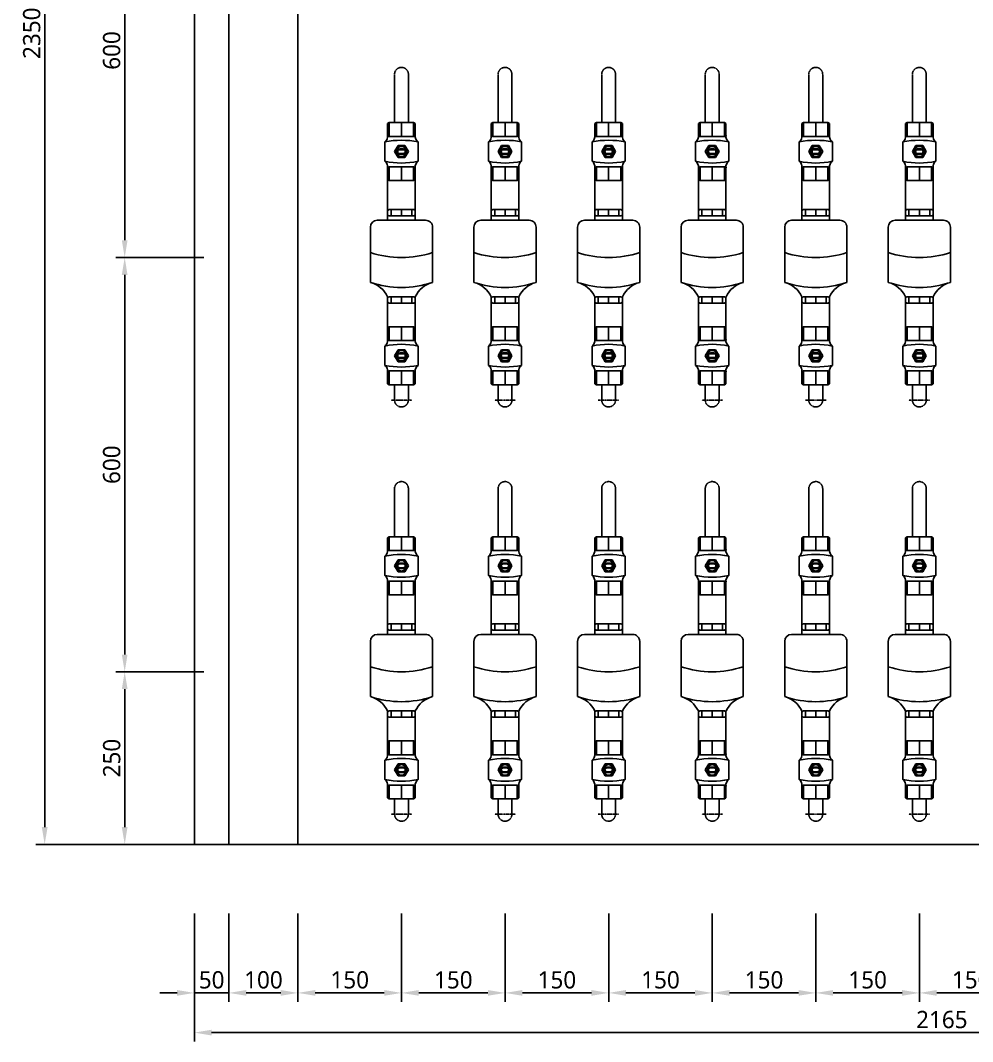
# Model space of a CAD drawing. Header units: millimetres. Extents: x -9013 to 516, y -36629 to 6082.
# Drawn here: x -5500 to -4121, y -36629 to -35150 of the extents above; entities that cross this region are included whole.
import ezdxf

# ---------------------------------------------------------------- set-up
doc = ezdxf.new("R2010")
doc.units = ezdxf.units.MM
doc.header["$LTSCALE"] = 0.05
for name, pattern in [('CENTER', [50.8, 31.75, -6.35, 6.35, -6.35]), ('CENTER2', [28.575, 19.05, -3.175, 3.175, -3.175]), ('DASHDOT', [0.618421, 0.309211, -0.154605, 0, -0.154605])]:
    doc.linetypes.add(name, pattern=pattern)
doc.layers.get('0').update_dxf_attribs({"lineweight": 18})
doc.layers.get('Defpoints').update_dxf_attribs({"color": 140, "lineweight": 18})
for name, color, linetype in [('1CO', 4, 'Continuous'), ('2CONC', 4, 'Continuous'), ('HVAL___2CO', 7, 'Continuous'), ('HWAT__3CO', 1, 'Continuous'), ('HWAT___1DD', 4, 'DASHDOT'), ('HWAT___5CS', 3, 'CENTER2')]:
    doc.layers.add(name, color=color, linetype=linetype)
doc.layers.add('G-Anno-Std-Cntr', color=1, linetype='CENTER2', lineweight=18)
doc.styles.add('trebuchet_MS', font='trebuc.ttf')
doc.dimstyles.new('MGP', dxfattribs={"dimtxt": 2.5, "dimasz": 2.5, "dimexe": 1.25, "dimexo": 0.625, "dimtad": 1, "dimdec": 0, "dimtxsty": 'trebuchet_MS', "dimcen": 2.5, "dimclrt": 7, "dimadec": 0, "dimazin": 0, "dimtfac": 1, "dimtdec": 0, "dimtmove": 0, "dimatfit": 3, "dimfxl": 1.148294, "dimfxlon": 1, "dimarcsym": 2})

# ---------------------------------------------------------------- blocks, each defined once
blk = doc.blocks.new('*D726')
at = {"color": 0, "lineweight": -2, "transparency": 16777216}
for p, q in [((-5247.8, -36501.3), (-5247.8, -36629.1)), ((-3082.8, -36501.3), (-3082.8, -36629.1)), ((-5222.8, -36616.1), (-3107.8, -36616.1))]:
    blk.add_line(p, q, dxfattribs=at)
at = {"color": 0, "transparency": 16777216}
for points in [[(-5222.8, -36611.9), (-5222.8, -36620.3), (-5247.8, -36616.1)], [(-3107.8, -36611.9), (-3107.8, -36620.3), (-3082.8, -36616.1)]]:
    blk.add_solid(points, dxfattribs=at)
at = {"layer": 'Defpoints', "color": 0, "transparency": 16777216}
for p in [(-3082.8, -36284.1), (-5247.8, -36304.6), (-3082.8, -36616.1)]:
    blk.add_point(p, dxfattribs=at)
at = {"color": 7, "transparency": 16777216, "insert": (-4165.3, -36597.3), "char_height": 25, "attachment_point": 5, "style": 'trebuchet_MS'}
blk.add_mtext('2165', dxfattribs=at)
blk = doc.blocks.new('*D727')
at = {"color": 0, "lineweight": -2, "transparency": 16777216}
for p, q in [((-5349.8, -33993.4), (-5477.6, -33993.4)), ((-5464.6, -34018.4), (-5464.6, -36318.4)), ((-5349.8, -36343.4), (-5477.6, -36343.4))]:
    blk.add_line(p, q, dxfattribs=at)
at = {"color": 0, "transparency": 16777216}
for points in [[(-5468.8, -34018.4), (-5460.4, -34018.4), (-5464.6, -33993.4)], [(-5468.8, -36318.4), (-5460.4, -36318.4), (-5464.6, -36343.4)]]:
    blk.add_solid(points, dxfattribs=at)
at = {"layer": 'Defpoints', "color": 0, "transparency": 16777216}
for p in [(-5097.8, -33993.4), (-5464.6, -36343.4), (-5097.8, -36343.4)]:
    blk.add_point(p, dxfattribs=at)
at = {"color": 7, "transparency": 16777216, "insert": (-5483.3, -35168.4), "char_height": 25, "attachment_point": 5, "rotation": 90, "style": 'trebuchet_MS'}
blk.add_mtext('2350', dxfattribs=at)
blk = doc.blocks.new('h-meter')
at = {"layer": 'HVAL___2CO'}
for p, q in [((-25.4, 45), (-105.4, 45)), ((-15.4, -35), (-15.4, 35)), ((-134.2, 20), (-135.4, 17.9)), ((-135.4, 17.9), (-135.4, -17.9)), ((-135.4, 15), (-126.2, 15)), ((-126.2, 20), (-134.2, 20)), ((-127.4, 20), (-126.2, 17.9)), ((-126.2, 17.9), (-126.2, -17.9)), ((-15.4, 20), (-1.2, 20)), ((-7.9, 20), (-9.1, 17.9)), ((-9.1, 17.9), (-9.1, -17.9)), ((0, 15), (-9.1, 15)), ((-1.2, 20), (0, 17.9)), ((0, 17.9), (0, -17.9)), ((-135.4, 0), (-126.2, 0)), ((0, 0), (-9.1, 0)), ((-135.4, -15), (-126.2, -15)), ((-134.2, -20), (-135.4, -17.9)), ((-126.2, -20), (-134.2, -20)), ((-127.4, -20), (-126.2, -17.9)), ((-15.4, -20), (-1.2, -20)), ((0, -15), (-9.1, -15)), ((-7.9, -20), (-9.1, -17.9)), ((-1.2, -20), (0, -17.9)), ((-105.4, -45), (-25.4, -45))]:
    blk.add_line(p, q, dxfattribs=at)
for centre, radius, start, end in [((-142.6, 54.8), 38.4, 295.1026, 345.2121), ((28.2, 0), 141, 161.3868, 198.6132), ((71.5, 0), 141, 161.3868, 198.6132), ((-25.4, 35), 10, 0, 90), ((-142.6, -54.8), 38.4, 14.7879, 64.8974), ((-25.4, -35), 10, 270, 0)]:
    blk.add_arc(centre, radius, start, end, dxfattribs=at)
blk = doc.blocks.new('water meter v')
at = {"layer": 'HVAL___2CO'}
h = blk.add_hatch(color=256, dxfattribs=at)
h.paths.add_polyline_path([(-5839.1, 3714.4), (-5829.1, 3714.4), (-5824.1, 3705.7), (-5829.1, 3697), (-5839.1, 3697), (-5844.1, 3705.7)])
h.paths.add_polyline_path([(-5834.1, 3698.1, 1), (-5834.1, 3713.3, 1)], flags=16)
h.paths.add_polyline_path([(-5836.7, 3701.7), (-5831.5, 3701.7, 1), (-5831.5, 3709.7), (-5836.7, 3709.7, 1)], flags=0)
h.paths.add_polyline_path([(-5836.7, 3702.9), (-5831.5, 3702.9, 1), (-5831.5, 3708.5), (-5836.7, 3708.5, 1)], flags=0)
h = blk.add_hatch(color=256, dxfattribs=at)
h.paths.add_polyline_path([(-5836.7, 3701.7, -1), (-5836.7, 3709.7), (-5831.5, 3709.7, -1), (-5831.5, 3701.7)])
h.paths.add_polyline_path([(-5831.5, 3702.9, 1), (-5831.5, 3708.5), (-5836.7, 3708.5, 1), (-5836.7, 3702.9)], flags=16)
h = blk.add_hatch(color=256, dxfattribs=at)
h.paths.add_polyline_path([(-5839.1, 3401.4), (-5829.1, 3401.4), (-5824.1, 3410.1), (-5829.1, 3418.8), (-5839.1, 3418.8), (-5844.1, 3410.1)])
h.paths.add_polyline_path([(-5834.1, 3417.7, -1), (-5834.1, 3402.5, -1)], flags=16)
h.paths.add_polyline_path([(-5836.7, 3414.1), (-5831.5, 3414.1, -1), (-5831.5, 3406.1), (-5836.7, 3406.1, -1)], flags=0)
h.paths.add_polyline_path([(-5836.7, 3412.9), (-5831.5, 3412.9, -1), (-5831.5, 3407.3), (-5836.7, 3407.3, -1)], flags=0)
h = blk.add_hatch(color=256, dxfattribs=at)
h.paths.add_polyline_path([(-5836.7, 3414.1, 1), (-5836.7, 3406.1), (-5831.5, 3406.1, 1), (-5831.5, 3414.1)])
h.paths.add_polyline_path([(-5831.5, 3412.9, -1), (-5831.5, 3407.3), (-5836.7, 3407.3, -1), (-5836.7, 3412.9)], flags=16)
for p, q in [((-5851.7, 3747.7), (-5854.1, 3746.3)), ((-5854.1, 3746.3), (-5854.1, 3729.1)), ((-5816.5, 3747.7), (-5851.7, 3747.7)), ((-5851.7, 3727.7), (-5851.7, 3747.7)), ((-5834.1, 3727.7), (-5834.1, 3747.7)), ((-5816.5, 3747.7), (-5814.1, 3746.3)), ((-5816.5, 3727.7), (-5816.5, 3747.7)), ((-5814.1, 3746.3), (-5814.1, 3729.1)), ((-5851.7, 3727.7), (-5854.1, 3729.1)), ((-5851.7, 3727.7), (-5816.5, 3727.7)), ((-5816.5, 3727.7), (-5814.1, 3729.1)), ((-5858.1, 3719.7), (-5858.1, 3691.7)), ((-5839.1, 3714.4), (-5844.1, 3705.7)), ((-5829.1, 3714.4), (-5839.1, 3714.4)), ((-5824.1, 3705.7), (-5829.1, 3714.4)), ((-5810.1, 3719.7), (-5810.1, 3691.7)), ((-5844.1, 3705.7), (-5839.1, 3697)), ((-5836.7, 3709.7), (-5831.5, 3709.7)), ((-5836.7, 3708.5), (-5831.5, 3708.5)), ((-5831.5, 3702.9), (-5836.7, 3702.9)), ((-5831.5, 3701.7), (-5836.7, 3701.7)), ((-5829.1, 3697), (-5824.1, 3705.7)), ((-5851.7, 3683.7), (-5854.1, 3682.3)), ((-5851.7, 3683.7), (-5851.7, 3663.7)), ((-5851.7, 3683.7), (-5816.5, 3683.7)), ((-5839.1, 3697), (-5829.1, 3697)), ((-5834.1, 3683.7), (-5834.1, 3663.7)), ((-5816.5, 3683.7), (-5816.5, 3663.7)), ((-5816.5, 3683.7), (-5814.1, 3682.3)), ((-5854.1, 3665.1), (-5854.1, 3682.3)), ((-5814.1, 3665.1), (-5814.1, 3682.3)), ((-5851.7, 3663.7), (-5854.1, 3665.1)), ((-5816.5, 3663.7), (-5851.7, 3663.7)), ((-5816.5, 3663.7), (-5814.1, 3665.1)), ((-5851.7, 3452.1), (-5854.1, 3450.7)), ((-5854.1, 3450.7), (-5854.1, 3433.5)), ((-5816.5, 3452.1), (-5851.7, 3452.1)), ((-5851.7, 3432.1), (-5851.7, 3452.1)), ((-5834.1, 3432.1), (-5834.1, 3452.1)), ((-5816.5, 3452.1), (-5814.1, 3450.7)), ((-5816.5, 3432.1), (-5816.5, 3452.1)), ((-5814.1, 3450.7), (-5814.1, 3433.5)), ((-5851.7, 3432.1), (-5854.1, 3433.5)), ((-5851.7, 3432.1), (-5816.5, 3432.1)), ((-5816.5, 3432.1), (-5814.1, 3433.5)), ((-5858.1, 3396.1), (-5858.1, 3424.1)), ((-5844.1, 3410.1), (-5839.1, 3418.8)), ((-5839.1, 3418.8), (-5829.1, 3418.8)), ((-5829.1, 3418.8), (-5824.1, 3410.1)), ((-5810.1, 3396.1), (-5810.1, 3424.1)), ((-5839.1, 3401.4), (-5844.1, 3410.1)), ((-5831.5, 3414.1), (-5836.7, 3414.1)), ((-5831.5, 3412.9), (-5836.7, 3412.9)), ((-5836.7, 3407.3), (-5831.5, 3407.3)), ((-5836.7, 3406.1), (-5831.5, 3406.1)), ((-5824.1, 3410.1), (-5829.1, 3401.4)), ((-5851.7, 3388.1), (-5854.1, 3386.7)), ((-5851.7, 3388.1), (-5851.7, 3368.1)), ((-5851.7, 3388.1), (-5816.5, 3388.1)), ((-5829.1, 3401.4), (-5839.1, 3401.4)), ((-5834.1, 3388.1), (-5834.1, 3368.1)), ((-5816.5, 3388.1), (-5814.1, 3386.7)), ((-5816.5, 3388.1), (-5816.5, 3368.1)), ((-5854.1, 3369.5), (-5854.1, 3386.7)), ((-5814.1, 3369.5), (-5814.1, 3386.7)), ((-5851.7, 3368.1), (-5854.1, 3369.5)), ((-5816.5, 3368.1), (-5851.7, 3368.1)), ((-5816.5, 3368.1), (-5814.1, 3369.5))]:
    blk.add_line(p, q, dxfattribs=at)
for centre in [(-5834.1, 3705.7), (-5834.1, 3410.1)]:
    blk.add_circle(centre, 7.6, dxfattribs=at)
for centre, radius, start, end in [((-5863.8, 3727.7), 9.8, 305.5591, 8.2752), ((-5804.4, 3727.7), 9.8, 171.7248, 234.4409), ((-5834.1, 3606.5), 115.7, 78.0304, 101.9696), ((-5836.7, 3705.7), 4, 90, 270), ((-5836.7, 3705.7), 4, 90, 270), ((-5836.7, 3705.7), 2.8, 90, 270), ((-5831.5, 3705.7), 4, 270, 90), ((-5831.5, 3705.7), 2.8, 270, 90), ((-5863.8, 3683.7), 9.8, 351.7248, 54.4409), ((-5834.1, 3804.9), 115.7, 258.0304, 281.9696), ((-5804.4, 3683.7), 9.8, 125.5591, 188.2752), ((-5863.8, 3432.1), 9.8, 305.5591, 8.2752), ((-5804.4, 3432.1), 9.8, 171.7248, 234.4409), ((-5834.1, 3310.9), 115.7, 78.0304, 101.9696), ((-5836.7, 3410.1), 4, 90, 270), ((-5836.7, 3410.1), 4, 90, 270), ((-5836.7, 3410.1), 2.8, 90, 270), ((-5831.5, 3410.1), 4, 270, 90), ((-5831.5, 3410.1), 2.8, 270, 90), ((-5863.8, 3388.1), 9.8, 351.7248, 54.4409), ((-5834.1, 3509.3), 115.7, 258.0304, 281.9696), ((-5804.4, 3388.1), 9.8, 125.5591, 188.2752)]:
    blk.add_arc(centre, radius, start, end, dxfattribs=at)
at = {"layer": 'HWAT__3CO'}
for p, q in [((-5854.1, 3620.5), (-5854.1, 3665.1)), ((-5814.1, 3620.5), (-5814.1, 3665.1)), ((-5854.1, 3487.5), (-5854.1, 3450.7)), ((-5814.1, 3487.5), (-5814.1, 3450.7))]:
    blk.add_line(p, q, dxfattribs=at)
at = {"layer": 'HWAT___1DD'}
for q in [(-5849.1, 3345.8), (-5819.1, 3345.8)]:
    blk.add_line((-5834.1, 3345.8), q, dxfattribs=at)
at = {"layer": 'HWAT___5CS'}
for p, q in [((-5844.1, 3747.7), (-5844.1, 3817.7)), ((-5824.1, 3747.7), (-5824.1, 3817.7)), ((-5844.1, 3368.1), (-5844.1, 3345.8)), ((-5824.1, 3368.1), (-5824.1, 3345.8))]:
    blk.add_line(p, q, dxfattribs=at)
for centre, start, end in [((-5834.1, 3817.7), 0, 180), ((-5834.1, 3345.8), 180, 0)]:
    blk.add_arc(centre, 10, start, end, dxfattribs=at)
at = {"rotation": 89.99999999999999}
blk.add_blockref('h-meter', (-5834.1, 3621.7), dxfattribs=at)
blk = doc.blocks.new('*D756')
at = {"color": 0, "lineweight": -2, "transparency": 16777216}
for p, q in [((-4197.8, -36443.7), (-4197.8, -36571.6)), ((-4047.8, -36443.7), (-4047.8, -36571.6)), ((-4072.8, -36558.6), (-4172.8, -36558.6))]:
    blk.add_line(p, q, dxfattribs=at)
at = {"color": 0, "transparency": 16777216}
for points in [[(-4172.8, -36554.4), (-4172.8, -36562.7), (-4197.8, -36558.6)], [(-4072.8, -36554.4), (-4072.8, -36562.7), (-4047.8, -36558.6)]]:
    blk.add_solid(points, dxfattribs=at)
at = {"layer": 'Defpoints', "color": 0, "transparency": 16777216}
for p in [(-4197.8, -36299.9), (-4047.8, -36327.5), (-4197.8, -36558.6)]:
    blk.add_point(p, dxfattribs=at)
at = {"color": 7, "transparency": 16777216, "insert": (-4122.8, -36539.8), "char_height": 25, "attachment_point": 5, "style": 'trebuchet_MS'}
blk.add_mtext('150', dxfattribs=at)
blk = doc.blocks.new('*D757')
at = {"color": 0, "lineweight": -2, "transparency": 16777216}
for p, q in [((-4347.8, -36443.7), (-4347.8, -36571.6)), ((-4197.8, -36443.7), (-4197.8, -36571.6)), ((-4222.8, -36558.6), (-4322.8, -36558.6))]:
    blk.add_line(p, q, dxfattribs=at)
at = {"color": 0, "transparency": 16777216}
for points in [[(-4322.8, -36554.4), (-4322.8, -36562.7), (-4347.8, -36558.6)], [(-4222.8, -36554.4), (-4222.8, -36562.7), (-4197.8, -36558.6)]]:
    blk.add_solid(points, dxfattribs=at)
at = {"layer": 'Defpoints', "color": 0, "transparency": 16777216}
for p in [(-4347.8, -36299.9), (-4197.8, -36299.9), (-4347.8, -36558.6)]:
    blk.add_point(p, dxfattribs=at)
at = {"color": 7, "transparency": 16777216, "insert": (-4272.8, -36539.8), "char_height": 25, "attachment_point": 5, "style": 'trebuchet_MS'}
blk.add_mtext('150', dxfattribs=at)
blk = doc.blocks.new('*D758')
at = {"color": 0, "lineweight": -2, "transparency": 16777216}
for p, q in [((-4497.8, -36443.7), (-4497.8, -36571.6)), ((-4347.8, -36443.7), (-4347.8, -36571.6)), ((-4372.8, -36558.6), (-4472.8, -36558.6))]:
    blk.add_line(p, q, dxfattribs=at)
at = {"color": 0, "transparency": 16777216}
for points in [[(-4472.8, -36554.4), (-4472.8, -36562.7), (-4497.8, -36558.6)], [(-4372.8, -36554.4), (-4372.8, -36562.7), (-4347.8, -36558.6)]]:
    blk.add_solid(points, dxfattribs=at)
at = {"layer": 'Defpoints', "color": 0, "transparency": 16777216}
for p in [(-4497.8, -36299.9), (-4347.8, -36299.9), (-4497.8, -36558.6)]:
    blk.add_point(p, dxfattribs=at)
at = {"color": 7, "transparency": 16777216, "insert": (-4422.8, -36539.8), "char_height": 25, "attachment_point": 5, "style": 'trebuchet_MS'}
blk.add_mtext('150', dxfattribs=at)
blk = doc.blocks.new('*D759')
at = {"color": 0, "lineweight": -2, "transparency": 16777216}
for p, q in [((-4647.8, -36443.7), (-4647.8, -36571.6)), ((-4497.8, -36443.7), (-4497.8, -36571.6)), ((-4522.8, -36558.6), (-4622.8, -36558.6))]:
    blk.add_line(p, q, dxfattribs=at)
at = {"color": 0, "transparency": 16777216}
for points in [[(-4622.8, -36554.4), (-4622.8, -36562.7), (-4647.8, -36558.6)], [(-4522.8, -36554.4), (-4522.8, -36562.7), (-4497.8, -36558.6)]]:
    blk.add_solid(points, dxfattribs=at)
at = {"layer": 'Defpoints', "color": 0, "transparency": 16777216}
for p in [(-4647.8, -36299.9), (-4497.8, -36299.9), (-4647.8, -36558.6)]:
    blk.add_point(p, dxfattribs=at)
at = {"color": 7, "transparency": 16777216, "insert": (-4572.8, -36539.8), "char_height": 25, "attachment_point": 5, "style": 'trebuchet_MS'}
blk.add_mtext('150', dxfattribs=at)
blk = doc.blocks.new('*D760')
at = {"color": 0, "lineweight": -2, "transparency": 16777216}
for p, q in [((-5233.9, -36093.4), (-5361.7, -36093.4)), ((-5348.7, -36318.4), (-5348.7, -36118.4)), ((-5233.9, -36343.4), (-5361.7, -36343.4))]:
    blk.add_line(p, q, dxfattribs=at)
at = {"color": 0, "transparency": 16777216}
for points in [[(-5352.9, -36118.4), (-5344.6, -36118.4), (-5348.7, -36093.4)], [(-5352.9, -36318.4), (-5344.6, -36318.4), (-5348.7, -36343.4)]]:
    blk.add_solid(points, dxfattribs=at)
at = {"layer": 'Defpoints', "color": 0, "transparency": 16777216}
for p in [(-5348.7, -36093.4), (-4897.8, -36093.4), (-5072.7, -36343.4)]:
    blk.add_point(p, dxfattribs=at)
at = {"color": 7, "transparency": 16777216, "insert": (-5367.4, -36218.4), "char_height": 25, "attachment_point": 5, "rotation": 90, "style": 'trebuchet_MS'}
blk.add_mtext('250', dxfattribs=at)
blk = doc.blocks.new('*D761')
at = {"color": 0, "lineweight": -2, "transparency": 16777216}
for p, q in [((-5233.9, -35493.4), (-5361.7, -35493.4)), ((-5348.7, -36068.4), (-5348.7, -35518.4)), ((-5233.9, -36093.4), (-5361.7, -36093.4))]:
    blk.add_line(p, q, dxfattribs=at)
at = {"color": 0, "transparency": 16777216}
for points in [[(-5352.9, -35518.4), (-5344.6, -35518.4), (-5348.7, -35493.4)], [(-5352.9, -36068.4), (-5344.6, -36068.4), (-5348.7, -36093.4)]]:
    blk.add_solid(points, dxfattribs=at)
at = {"layer": 'Defpoints', "color": 0, "transparency": 16777216}
for p in [(-5348.7, -35493.4), (-4897.8, -35493.4), (-4897.8, -36093.4)]:
    blk.add_point(p, dxfattribs=at)
at = {"color": 7, "transparency": 16777216, "insert": (-5367.5, -35793.4), "char_height": 25, "attachment_point": 5, "rotation": 90, "style": 'trebuchet_MS'}
blk.add_mtext('600', dxfattribs=at)
blk = doc.blocks.new('*D762')
at = {"color": 0, "lineweight": -2, "transparency": 16777216}
for p, q in [((-5233.9, -34893.4), (-5361.7, -34893.4)), ((-5348.7, -35468.4), (-5348.7, -34918.4)), ((-5233.9, -35493.4), (-5361.7, -35493.4))]:
    blk.add_line(p, q, dxfattribs=at)
at = {"color": 0, "transparency": 16777216}
for points in [[(-5352.9, -34918.4), (-5344.6, -34918.4), (-5348.7, -34893.4)], [(-5352.9, -35468.4), (-5344.6, -35468.4), (-5348.7, -35493.4)]]:
    blk.add_solid(points, dxfattribs=at)
at = {"layer": 'Defpoints', "color": 0, "transparency": 16777216}
for p in [(-5348.7, -34893.4), (-4897.8, -34893.4), (-4897.8, -35493.4)]:
    blk.add_point(p, dxfattribs=at)
at = {"color": 7, "transparency": 16777216, "insert": (-5367.5, -35193.4), "char_height": 25, "attachment_point": 5, "rotation": 90, "style": 'trebuchet_MS'}
blk.add_mtext('600', dxfattribs=at)
blk = doc.blocks.new('*D768')
at = {"color": 0, "lineweight": -2, "transparency": 16777216}
for p, q in [((-4797.8, -36443.7), (-4797.8, -36571.6)), ((-4647.8, -36443.7), (-4647.8, -36571.6)), ((-4672.8, -36558.6), (-4772.8, -36558.6))]:
    blk.add_line(p, q, dxfattribs=at)
at = {"color": 0, "transparency": 16777216}
for points in [[(-4772.8, -36554.4), (-4772.8, -36562.7), (-4797.8, -36558.6)], [(-4672.8, -36554.4), (-4672.8, -36562.7), (-4647.8, -36558.6)]]:
    blk.add_solid(points, dxfattribs=at)
at = {"layer": 'Defpoints', "color": 0, "transparency": 16777216}
for p in [(-4797.8, -36299.9), (-4647.8, -36299.9), (-4797.8, -36558.6)]:
    blk.add_point(p, dxfattribs=at)
at = {"color": 7, "transparency": 16777216, "insert": (-4722.8, -36539.8), "char_height": 25, "attachment_point": 5, "style": 'trebuchet_MS'}
blk.add_mtext('150', dxfattribs=at)
blk = doc.blocks.new('*D772')
at = {"color": 0, "lineweight": -2, "transparency": 16777216}
for p, q in [((-4947.8, -36443.7), (-4947.8, -36571.6)), ((-4797.8, -36443.7), (-4797.8, -36571.6)), ((-4822.8, -36558.6), (-4922.8, -36558.6))]:
    blk.add_line(p, q, dxfattribs=at)
at = {"color": 0, "transparency": 16777216}
for points in [[(-4922.8, -36554.4), (-4922.8, -36562.7), (-4947.8, -36558.6)], [(-4822.8, -36554.4), (-4822.8, -36562.7), (-4797.8, -36558.6)]]:
    blk.add_solid(points, dxfattribs=at)
at = {"layer": 'Defpoints', "color": 0, "transparency": 16777216}
for p in [(-4947.8, -36309.9), (-4797.8, -36309.9), (-4947.8, -36558.6)]:
    blk.add_point(p, dxfattribs=at)
at = {"color": 7, "transparency": 16777216, "insert": (-4872.8, -36539.8), "char_height": 25, "attachment_point": 5, "style": 'trebuchet_MS'}
blk.add_mtext('150', dxfattribs=at)
blk = doc.blocks.new('*D773')
at = {"color": 0, "lineweight": -2, "transparency": 16777216}
for p, q in [((-5097.8, -36443.7), (-5097.8, -36571.6)), ((-4947.8, -36443.7), (-4947.8, -36571.6)), ((-4972.8, -36558.6), (-5072.8, -36558.6))]:
    blk.add_line(p, q, dxfattribs=at)
at = {"color": 0, "transparency": 16777216}
for points in [[(-5072.8, -36554.4), (-5072.8, -36562.7), (-5097.8, -36558.6)], [(-4972.8, -36554.4), (-4972.8, -36562.7), (-4947.8, -36558.6)]]:
    blk.add_solid(points, dxfattribs=at)
at = {"layer": 'Defpoints', "color": 0, "transparency": 16777216}
for p in [(-5097.8, -36325.9), (-4947.8, -36325.9), (-5097.8, -36558.6)]:
    blk.add_point(p, dxfattribs=at)
at = {"color": 7, "transparency": 16777216, "insert": (-5022.8, -36539.8), "char_height": 25, "attachment_point": 5, "style": 'trebuchet_MS'}
blk.add_mtext('150', dxfattribs=at)
blk = doc.blocks.new('*D774')
at = {"color": 0, "lineweight": -2, "transparency": 16777216}
for p, q in [((-5197.8, -36443.7), (-5197.8, -36571.6)), ((-5097.8, -36443.7), (-5097.8, -36571.6)), ((-5122.8, -36558.6), (-5172.8, -36558.6))]:
    blk.add_line(p, q, dxfattribs=at)
at = {"color": 0, "transparency": 16777216}
for points in [[(-5172.8, -36554.4), (-5172.8, -36562.7), (-5197.8, -36558.6)], [(-5122.8, -36554.4), (-5122.8, -36562.7), (-5097.8, -36558.6)]]:
    blk.add_solid(points, dxfattribs=at)
at = {"layer": 'Defpoints', "color": 0, "transparency": 16777216}
for p in [(-5197.8, -36325.9), (-5097.8, -36325.9), (-5197.8, -36558.6)]:
    blk.add_point(p, dxfattribs=at)
at = {"color": 7, "transparency": 16777216, "insert": (-5147.8, -36539.8), "char_height": 25, "attachment_point": 5, "style": 'trebuchet_MS'}
blk.add_mtext('100', dxfattribs=at)
blk = doc.blocks.new('*D775')
at = {"color": 0, "lineweight": -2, "transparency": 16777216}
for p, q in [((-5247.8, -36443.7), (-5247.8, -36571.6)), ((-5197.8, -36443.7), (-5197.8, -36571.6)), ((-5272.8, -36558.6), (-5297.8, -36558.6)), ((-5197.8, -36558.6), (-5247.8, -36558.6)), ((-5172.8, -36558.6), (-5147.8, -36558.6))]:
    blk.add_line(p, q, dxfattribs=at)
at = {"color": 0, "transparency": 16777216}
for points in [[(-5272.8, -36554.4), (-5272.8, -36562.7), (-5247.8, -36558.6)], [(-5172.8, -36554.4), (-5172.8, -36562.7), (-5197.8, -36558.6)]]:
    blk.add_solid(points, dxfattribs=at)
at = {"layer": 'Defpoints', "color": 0, "transparency": 16777216}
for p in [(-5247.8, -36293.6), (-5197.8, -36293.6), (-5247.8, -36558.6)]:
    blk.add_point(p, dxfattribs=at)
at = {"color": 7, "transparency": 16777216, "insert": (-5222.8, -36539.8), "char_height": 25, "attachment_point": 5, "style": 'trebuchet_MS'}
blk.add_mtext('50', dxfattribs=at)

msp = doc.modelspace()

# ---------------------------------------------------------------- linework, layer by layer
at = {"layer": '1CO'}
msp.add_line((-5247.8, -36343.4), (-5247.8, -33993.4), dxfattribs=at)
at = {"layer": '2CONC', "lineweight": -3}
msp.add_line((-5247.8, -36343.4), (-3082.8, -36343.4), dxfattribs=at)
at = {"layer": 'HWAT___5CS'}
for p, q in [((-5197.8, -36343.4), (-5197.8, -33993.4)), ((-5097.8, -36343.4), (-5097.8, -33993.4))]:
    msp.add_line(p, q, dxfattribs=at)

# ---------------------------------------------------------------- block references
at = {"layer": 'G-Anno-Std-Cntr', "linetype": 'CENTER'}
for p in [(886.2, -39045.6), (1036.2, -39045.6), (1186.2, -39045.6), (1336.2, -39045.6), (1486.2, -39045.6), (1636.2, -39045.6), (886.2, -39645.6), (1036.2, -39645.6), (1186.2, -39645.6), (1336.2, -39645.6), (1486.2, -39645.6), (1636.2, -39645.6)]:
    msp.add_blockref('water meter v', p, dxfattribs=at)

# ---------------------------------------------------------------- dimensions: what is measured, and where the dimension line sits
for base, p1, p2, picture, middle in [((-5464.6, -36343.4), (-5097.8, -33993.4), (-5097.8, -36343.4), '*D727', (-5483.3, -35168.4)), ((-5348.7, -34893.4), (-4897.8, -35493.4), (-4897.8, -34893.4), '*D762', (-5367.5, -35193.4)), ((-5348.7, -35493.4), (-4897.8, -36093.4), (-4897.8, -35493.4), '*D761', (-5367.5, -35793.4)), ((-5348.7, -36093.4), (-5072.7, -36343.4), (-4897.8, -36093.4), '*D760', (-5367.4, -36218.4))]:
    dim = msp.add_linear_dim(base=base, p1=p1, p2=p2, angle=90, dimstyle='MGP', override={"dimscale": 100, "dimtxt": 0.25, "dimasz": 0.25, "dimexe": 0.13, "dimexo": 0.06, "dimgap": 0.06, "dimarcsym": 1})
    dim.commit()
    dim.dimension.update_dxf_attribs({"geometry": picture, "text_midpoint": middle})
for base, p1, p2, picture, middle in [((-3082.8, -36616.1), (-5247.8, -36304.6), (-3082.8, -36284.1), '*D726', (-4165.3, -36597.3)), ((-5247.8, -36558.6), (-5197.8, -36293.6), (-5247.8, -36293.6), '*D775', (-5222.8, -36539.8)), ((-4797.8, -36558.6), (-4647.8, -36299.9), (-4797.8, -36299.9), '*D768', (-4722.8, -36539.8)), ((-4647.8, -36558.6), (-4497.8, -36299.9), (-4647.8, -36299.9), '*D759', (-4572.8, -36539.8)), ((-4497.8, -36558.6), (-4347.8, -36299.9), (-4497.8, -36299.9), '*D758', (-4422.8, -36539.8)), ((-4347.8, -36558.6), (-4197.8, -36299.9), (-4347.8, -36299.9), '*D757', (-4272.8, -36539.8)), ((-4197.8, -36558.6), (-4047.8, -36327.5), (-4197.8, -36299.9), '*D756', (-4122.8, -36539.8)), ((-4947.8, -36558.6), (-4797.8, -36309.9), (-4947.8, -36309.9), '*D772', (-4872.8, -36539.8)), ((-5197.8, -36558.6), (-5097.8, -36325.9), (-5197.8, -36325.9), '*D774', (-5147.8, -36539.8)), ((-5097.8, -36558.6), (-4947.8, -36325.9), (-5097.8, -36325.9), '*D773', (-5022.8, -36539.8))]:
    dim = msp.add_linear_dim(base=base, p1=p1, p2=p2, dimstyle='MGP', override={"dimscale": 100, "dimtxt": 0.25, "dimasz": 0.25, "dimexe": 0.13, "dimexo": 0.06, "dimgap": 0.06, "dimarcsym": 1})
    dim.commit()
    dim.dimension.update_dxf_attribs({"geometry": picture, "text_midpoint": middle})

doc.saveas('drawing.dxf')
